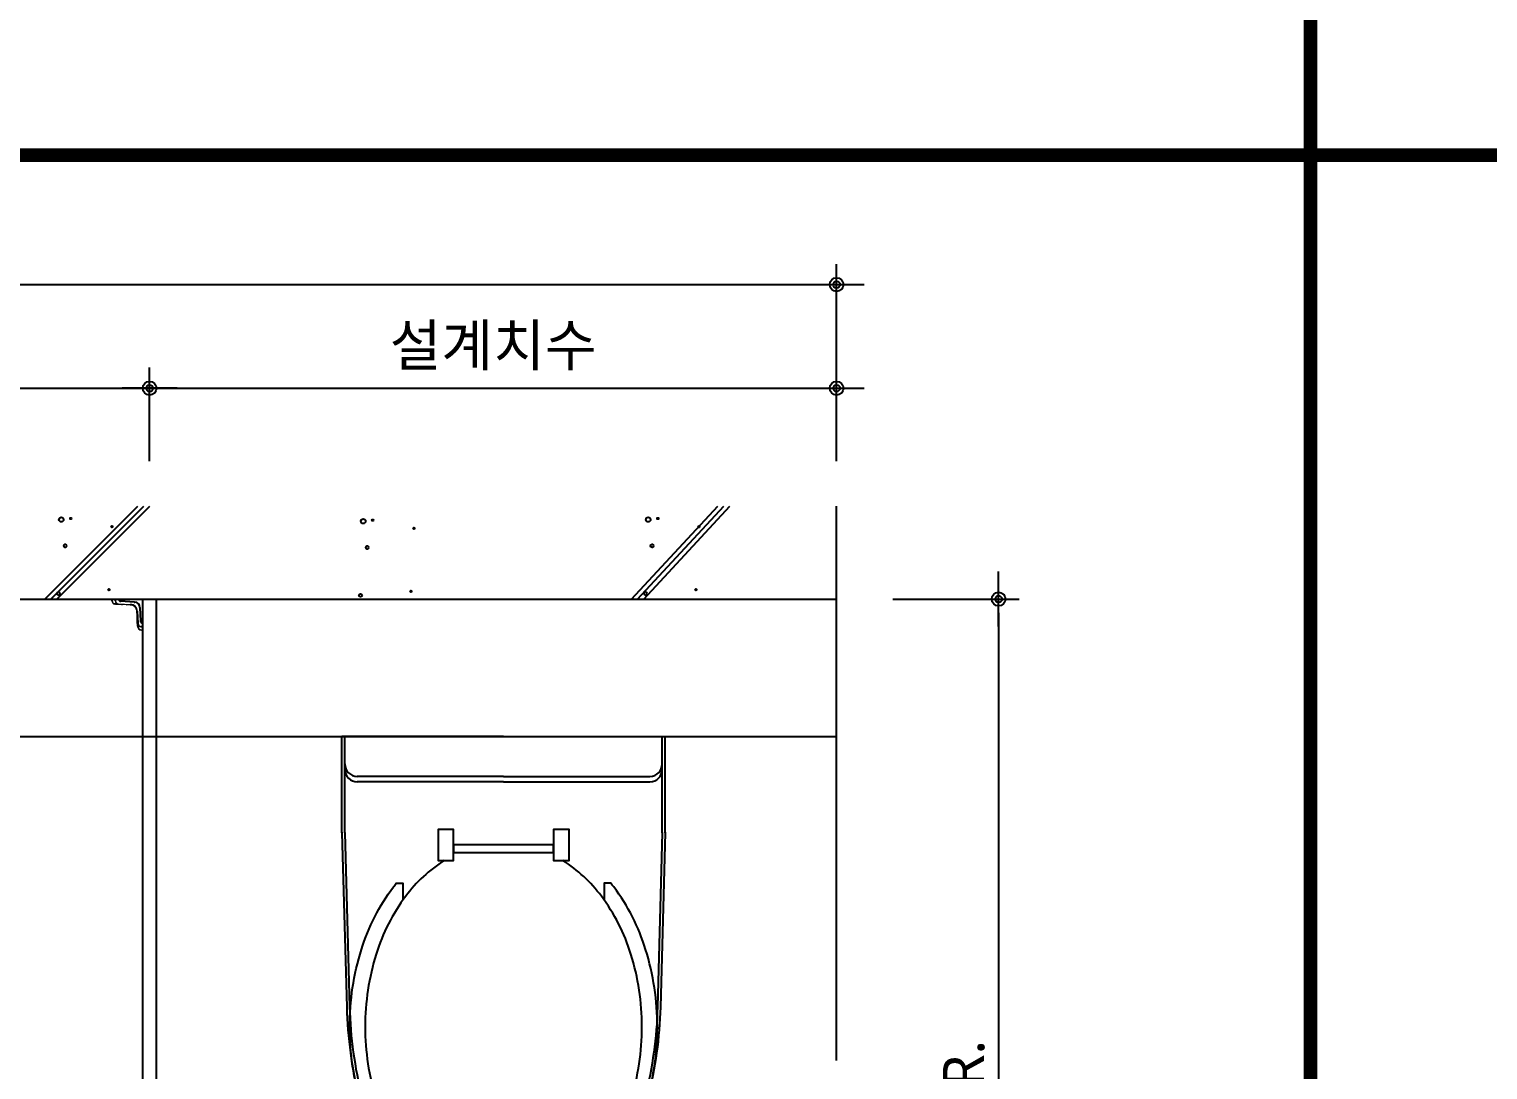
# Model space of a CAD drawing. Extents: x -256 to 8104, y -176 to 5714.
# Drawn here: x 3633 to 4694, y 3359 to 4116 of the extents above; entities that cross this region are included whole.
import ezdxf

# ---------------------------------------------------------------- set-up
doc = ezdxf.new("R2010")
doc.units = 0
doc.header["$LTSCALE"] = 30
doc.layers.get('0').update_dxf_attribs({"linetype": 'CONTINUOUS'})
doc.layers.get('DEFPOINTS').update_dxf_attribs({"linetype": 'CONTINUOUS'})
for name, color, linetype in [('0_toilet', 6, 'CONTINUOUS'), ('DIM', 7, 'CONTINUOUS'), ('HAT', 8, 'CONTINUOUS'), ('경첩', 4, 'CONTINUOUS'), ('부자재', 4, 'CONTINUOUS'), ('해치', 8, 'CONTINUOUS')]:
    doc.layers.add(name, color=color, linetype=linetype)
doc.styles.add('돋움', font='malgun.ttf')
doc.dimstyles.new('10', dxfattribs={"dimscale": 10, "dimtxt": 3, "dimasz": 1, "dimexe": 1.5, "dimexo": 2, "dimgap": 1, "dimtad": 1, "dimdec": 0, "dimlunit": 6, "dimtxsty": '돋움', "dimblk": 'DIMDOT', "dimcen": -1, "dimdle": 1.5, "dimclrt": 3, "dimazin": 3, "dimtfac": 1, "dimtdec": 0, "dimtix": 1, "dimtmove": 2, "dimatfit": 3, "dimldrblk": 'DIMDOT', "dimarcsym": 0})

# ---------------------------------------------------------------- blocks, each defined once
blk = doc.blocks.new('DIMDOT')
at = {"linetype": 'Continuous'}
blk.add_line((-2, 0), (2, 0), dxfattribs=at)
for radius in [0.5, 0.25]:
    blk.add_circle((0, 0), radius, dxfattribs=at)
blk = doc.blocks.new('*D858')
at = {"layer": 'DEFPOINTS', "color": 0}
for p in [(122714.7, -3085.2), (122714.7, -3810.2), (122811.6, -3810.2)]:
    blk.add_point(p, dxfattribs=at)
at = {"layer": 'DIM', "color": 0, "lineweight": -2, "ltscale": 10}
for p, q in [((122734.7, -3085.2), (122826.6, -3085.2)), ((122811.6, -3095.2), (122811.6, -3800.2)), ((122734.7, -3810.2), (122826.6, -3810.2))]:
    blk.add_line(p, q, dxfattribs=at)
at = {"layer": 'DIM', "color": 0, "lineweight": -2, "xscale": 10, "yscale": 10, "zscale": 10}
for p, rotation in [((122811.6, -3085.2), 90), ((122811.6, -3810.2), 270)]:
    blk.add_blockref('DIMDOT', p, dxfattribs=dict(at, rotation=rotation))
at = {"layer": 'DIM', "color": 3, "insert": (122786.4, -3447.7), "char_height": 30, "attachment_point": 5, "rotation": 90, "style": '돋움'}
blk.add_mtext('VAR.', dxfattribs=at)
blk = doc.blocks.new('*D859')
at = {"layer": 'DEFPOINTS', "color": 0}
for p in [(122693.7, -2931.7), (122193.7, -3004.8), (122693.7, -3004.8)]:
    blk.add_point(p, dxfattribs=at)
at = {"layer": 'DIM', "color": 0, "lineweight": -2, "ltscale": 10}
for p, q in [((122193.7, -2984.8), (122193.7, -2916.7)), ((122693.7, -2984.8), (122693.7, -2916.7)), ((122203.7, -2931.7), (122683.7, -2931.7))]:
    blk.add_line(p, q, dxfattribs=at)
at = {"layer": 'DIM', "color": 0, "lineweight": -2, "xscale": 10, "yscale": 10, "zscale": 10, "rotation": 180}
blk.add_blockref('DIMDOT', (122193.7, -2931.7), dxfattribs=at)
at = {"layer": 'DIM', "color": 0, "lineweight": -2, "xscale": 10, "yscale": 10, "zscale": 10}
blk.add_blockref('DIMDOT', (122693.7, -2931.7), dxfattribs=at)
at = {"layer": 'DIM', "color": 3, "insert": (122443.7, -2902), "char_height": 30, "attachment_point": 5, "style": '돋움'}
blk.add_mtext('설계치수', dxfattribs=at)
blk = doc.blocks.new('*D860')
at = {"layer": 'DEFPOINTS', "color": 0}
for p in [(122693.7, -2856.3), (121193.7, -3004.8), (122693.7, -3004.8)]:
    blk.add_point(p, dxfattribs=at)
at = {"layer": 'DIM', "color": 0, "lineweight": -2, "ltscale": 10}
for p, q in [((121193.7, -2984.8), (121193.7, -2841.3)), ((122693.7, -2984.8), (122693.7, -2841.3)), ((121203.7, -2856.3), (122683.7, -2856.3))]:
    blk.add_line(p, q, dxfattribs=at)
at = {"layer": 'DIM', "color": 0, "lineweight": -2, "xscale": 10, "yscale": 10, "zscale": 10, "rotation": 180}
blk.add_blockref('DIMDOT', (121193.7, -2856.3), dxfattribs=at)
at = {"layer": 'DIM', "color": 0, "lineweight": -2, "xscale": 10, "yscale": 10, "zscale": 10}
blk.add_blockref('DIMDOT', (122693.7, -2856.3), dxfattribs=at)
at = {"layer": 'DIM', "color": 3, "insert": (121943.7, -2826.7), "char_height": 30, "attachment_point": 5, "style": '돋움'}
blk.add_mtext('설계치수', dxfattribs=at)
blk = doc.blocks.new('*D861')
at = {"layer": 'DEFPOINTS', "color": 0}
for p in [(122193.7, -2931.7), (121693.7, -3004.8), (122193.7, -3004.8)]:
    blk.add_point(p, dxfattribs=at)
at = {"layer": 'DIM', "color": 0, "lineweight": -2, "ltscale": 10}
for p, q in [((121693.7, -2984.8), (121693.7, -2916.7)), ((122193.7, -2984.8), (122193.7, -2916.7)), ((121703.7, -2931.7), (122183.7, -2931.7))]:
    blk.add_line(p, q, dxfattribs=at)
at = {"layer": 'DIM', "color": 0, "lineweight": -2, "xscale": 10, "yscale": 10, "zscale": 10, "rotation": 180}
blk.add_blockref('DIMDOT', (121693.7, -2931.7), dxfattribs=at)
at = {"layer": 'DIM', "color": 0, "lineweight": -2, "xscale": 10, "yscale": 10, "zscale": 10}
blk.add_blockref('DIMDOT', (122193.7, -2931.7), dxfattribs=at)
at = {"layer": 'DIM', "color": 3, "insert": (121943.7, -2902), "char_height": 30, "attachment_point": 5, "style": '돋움'}
blk.add_mtext('설계치수', dxfattribs=at)
blk = doc.blocks.new('A$C10E41893')
at = {"layer": '부자재'}
for p, q in [((6.5, 0), (6.5, 196)), ((123.3, 196), (6.5, 196)), ((123.3, 192.5), (6.5, 192.5)), ((54.8, 0), (54.8, 177.5)), ((61.4, 0), (61.4, 177.5)), ((6.5, 0), (6.5, -196)), ((54.8, 0), (54.8, -177.5)), ((61.4, 0), (61.4, -177.5)), ((123.3, -192.5), (6.5, -192.5)), ((123.3, -196), (6.5, -196))]:
    blk.add_line(p, q, dxfattribs=at)
for points in [[(122.7, 196, -0.012538), (123.3, 196), (334.6, 190.3, -0.055395), (444.7, 175.1, -0.154276), (576.9, 93.3, -0.179504), (611.5, 0, -0.179504)], [(122.8, 192.5, -0.012538), (123.2, 192.5), (334.5, 186.8, -0.055395), (443.8, 171.7, -0.154276), (574.3, 91, -0.179504), (608, 0, -0.179504)], [(572, 51.4), (588.8, 51.4), (588.8, 59.6, 0.021185), (583.3, 70.7, 0.106084), (528.4, 133.7, 0.085733), (452.6, 172.4, 0.075373), (358.7, 186.6, 0.075373), (264.8, 172.4, 0.085733), (189, 133.7, 0.007337), (184.4, 130.1), (184.4, 122), (204.7, 122)], [(156.7, -72, 0.089162), (200.2, -118.7, 0.085733), (270.3, -154.5, 0.075373), (358.7, -167.9, 0.075373), (447.1, -154.5, 0.085733), (517.2, -118.7, 0.106084), (567, -61.6, 0.126931), (582.8, 0, 0.126931), (567, 61.6, 0.106084), (517.2, 118.7, 0.085733), (447.1, 154.5, 0.075373), (358.7, 167.9, 0.075373), (270.3, 154.5, 0.085733), (200.2, 118.7, 0.089162), (156.7, 72)], [(588.8, -51.4, 0.090214), (598.2, 0, 0.090214), (588.8, 51.4, 0.106084)], [(122.7, -196, 0.012538), (123.3, -196), (334.6, -190.3, 0.055395), (444.7, -175.1, 0.154276), (576.9, -93.3, 0.179504), (611.5, 0, 0.179504)], [(122.8, -192.5, 0.012538), (123.2, -192.5), (334.5, -186.8, 0.055395), (443.8, -171.7, 0.154276), (574.3, -91, 0.179504), (608, 0, 0.179504)], [(572, -51.4), (588.8, -51.4), (588.8, -59.6, -0.021185), (583.3, -70.7, -0.106084), (528.4, -133.7, -0.085733), (452.6, -172.4, -0.075373), (358.7, -186.6, -0.075373), (264.8, -172.4, -0.085733), (189, -133.7, -0.007337), (184.4, -130.1), (184.4, -122), (204.7, -122)]]:
    blk.add_lwpolyline(points, format="xyb", dxfattribs=at)
blk.add_lwpolyline([(138, -60.8), (119.3, -60.8), (119.3, -79.5), (156.7, -79.5), (156.7, -60.8), (138, -60.8), (147.3, -60.8), (147.3, 60.8), (138, 60.8), (156.7, 60.8), (156.7, 79.5), (119.3, 79.5), (119.3, 60.8), (138, 60.8), (138, -60.8), (119.3, -60.8)], dxfattribs=at)
for centre, start, end in [((39.8, 177.5), 0, 90), ((46.4, 177.5), 0, 90), ((39.8, -177.5), 270, 0), ((46.4, -177.5), 270, 0)]:
    blk.add_arc(centre, 15, start, end, dxfattribs=at)
blk = doc.blocks.new('BASIC_32', base_point=(118473.5, -6786.3))
for p, q in [((122693.7, -3421.1), (122693.7, -3017.5)), ((121193.7, -3085.2), (122693.7, -3085.2)), ((121193.7, -3185.2), (122693.7, -3185.2))]:
    blk.add_line(p, q)
at = {"color": 4}
for p, q in [((122182.4, -3087.3), (122172.7, -3086.7)), ((122182.4, -3087.3), (122183, -3087.3)), ((122186.5, -3091.2), (122187, -3101.2))]:
    blk.add_line(p, q, dxfattribs=at)
at = {"color": 8, "const_width": 10}
for points in [[(123038.6, -4017), (123038.6, -1247.9)], [(120957.6, -2762.1), (124305.4, -2762.1)]]:
    blk.add_lwpolyline(points, dxfattribs=at)
at = {"color": 4}
for centre, radius, start, end in [((122172.7, -3085.1), 1.61, 184.0227, 266.85), ((122182.8, -3091), 3.66, 356.6481, 86.2207), ((122188.6, -3101), 1.65, 186.1664, 269.5984)]:
    blk.add_arc(centre, radius, start, end, dxfattribs=at)
at = {"layer": '0_toilet'}
for p, q in [((122188.6, -3085.2), (122188.6, -3810.2)), ((122198.7, -3810.2), (122198.7, -3085.2))]:
    blk.add_line(p, q, dxfattribs=at)
at = {"layer": '경첩', "color": 4, "linetype": 'Continuous', "lineweight": 15}
for p, q in [((122166.1, -3086.4), (122166.1, -3085.2)), ((122166.1, -3085.2), (122166.4, -3085.2)), ((122166.4, -3086.4), (122166.1, -3086.4)), ((122166.4, -3085.2), (122166.4, -3086.4)), ((122166.4, -3085.2), (122168.5, -3085.2)), ((122168.4, -3088.5), (122169.8, -3088.5)), ((122170.9, -3088.8), (122168.4, -3088.7)), ((122168.5, -3085.2), (122168.5, -3086.5)), ((122168.5, -3086.5), (122168.6, -3086.5)), ((122168.6, -3086.5), (122168.6, -3085.2)), ((122168.6, -3085.2), (122168.9, -3085.2)), ((122168.6, -3086.5), (122168.9, -3086.5)), ((122168.9, -3085.2), (122168.9, -3086.5)), ((122187.1, -3085.2), (122168.9, -3085.2)), ((122168.9, -3088.9), (122169, -3088.7)), ((122168.9, -3088.9), (122169, -3089)), ((122172.2, -3089.1), (122169, -3089)), ((122170.9, -3088.6), (122179.9, -3089)), ((122179.9, -3089.3), (122170.9, -3088.8)), ((122172.2, -3089.1), (122172.4, -3088.9)), ((122172.9, -3089.2), (122173.1, -3088.9)), ((122173.2, -3089.2), (122173.4, -3089)), ((122173.9, -3089.2), (122174.1, -3089)), ((122176.6, -3089.3), (122173.9, -3089.2)), ((122176.6, -3089.3), (122176.8, -3089.1)), ((122177.2, -3089.4), (122177.5, -3089.1)), ((122177.6, -3089.4), (122177.8, -3089.2)), ((122178.3, -3089.4), (122178.5, -3089.2)), ((122179.6, -3089.5), (122178.3, -3089.4)), ((122179.6, -3089.5), (122179.8, -3089.3)), ((122179.8, -3089.5), (122179.6, -3089.5)), ((122180.9, -3089.7), (122181.1, -3089.5)), ((122181.4, -3089.8), (122181.6, -3089.6)), ((122188.6, -3105), (122188.6, -3086.7)), ((122181.6, -3089.9), (122181.8, -3089.8)), ((122182.1, -3090.2), (122182.3, -3090)), ((122182.3, -3090.3), (122182.5, -3090.1)), ((122183.4, -3091.4), (122183.6, -3091.2)), ((122183.5, -3091.6), (122183.7, -3091.4)), ((122183.8, -3092), (122184, -3091.8)), ((122183.9, -3092.2), (122184.1, -3092.1)), ((122184.1, -3092.6), (122184.3, -3092.4)), ((122184.4, -3093), (122184.2, -3093.2)), ((122184.2, -3093.2), (122184.5, -3093)), ((122184.3, -3093.5), (122184.5, -3093.3)), ((122184.3, -3093.8), (122184.6, -3093.5)), ((122184.4, -3094.7), (122184.4, -3094)), ((122184.4, -3094.7), (122184.6, -3094.4)), ((122184.4, -3094.8), (122184.6, -3094.5)), ((122184.4, -3094.8), (122184.4, -3094.7)), ((122184.4, -3095.1), (122184.4, -3094.8)), ((122184.4, -3095.1), (122184.7, -3094.9)), ((122184.4, -3095.2), (122184.7, -3095)), ((122184.4, -3095.2), (122184.4, -3095.1)), ((122184.5, -3096.1), (122184.4, -3095.2)), ((122184.5, -3096.1), (122184.7, -3095.9)), ((122184.5, -3096.4), (122184.7, -3096.1)), ((122184.5, -3096.8), (122184.5, -3096.4)), ((122184.5, -3096.8), (122184.7, -3096.6)), ((122184.5, -3096.8), (122184.7, -3096.6)), ((122184.6, -3099.7), (122184.5, -3096.8)), ((122185, -3103), (122184.6, -3094)), ((122184.6, -3099.7), (122184.9, -3099.4)), ((122184.6, -3100), (122184.9, -3099.8)), ((122184.7, -3100.7), (122184.6, -3100)), ((122184.9, -3094), (122185.3, -3103)), ((122184.7, -3100.7), (122184.9, -3100.4)), ((122184.7, -3101), (122184.9, -3100.8)), ((122184.7, -3101.7), (122185, -3101.5)), ((122184.9, -3104.4), (122184.7, -3101.7)), ((122184.9, -3104.4), (122185.1, -3104.2)), ((122185.2, -3105.5), (122185, -3103)), ((122185, -3105), (122185.1, -3104.8)), ((122185.3, -3104), (122185.4, -3105.5)), ((122187.4, -3105), (122188.6, -3105)), ((122187.4, -3105.2), (122187.4, -3105)), ((122187.4, -3105.2), (122187.4, -3105.3)), ((122188.6, -3105.2), (122187.4, -3105.2)), ((122187.4, -3105.3), (122188.6, -3105.3)), ((122187.5, -3107.5), (122188.6, -3107.5)), ((122187.5, -3107.5), (122187.5, -3107.7)), ((122188.6, -3107.7), (122187.5, -3107.7)), ((122188.6, -3105), (122188.6, -3105.2)), ((122188.6, -3105.3), (122188.6, -3107.5)), ((122188.6, -3107.5), (122188.6, -3107.7))]:
    blk.add_line(p, q, dxfattribs=at)
at = {"layer": '경첩', "color": 4, "linetype": 'Continuous', "lineweight": 15, "flags": 128}
for points in [[(122168.4, -3088.5), (122168.4, -3088.5), (122168.4, -3088.6), (122168.4, -3088.6), (122168.4, -3088.6), (122168.4, -3088.7), (122168.4, -3088.7), (122168.4, -3088.7), (122168.4, -3088.7)], [(122170.9, -3088.8), (122170.9, -3088.8), (122170.9, -3088.8), (122170.9, -3088.8), (122170.9, -3088.8), (122170.9, -3088.7), (122170.9, -3088.7), (122170.9, -3088.6), (122170.9, -3088.6)], [(122172.9, -3089.2), (122172.8, -3089.2), (122172.8, -3089.2), (122172.7, -3089.2), (122172.7, -3089.2), (122172.6, -3089.2), (122172.4, -3089.2), (122172.3, -3089.1), (122172.2, -3089.1)], [(122173.9, -3089.2), (122173.7, -3089.2), (122173.6, -3089.2), (122173.5, -3089.2), (122173.4, -3089.2), (122173.3, -3089.2), (122173.3, -3089.2), (122173.2, -3089.2), (122173.2, -3089.2), (122173.2, -3089.2)], [(122177.2, -3089.4), (122177.2, -3089.4), (122177.2, -3089.4), (122177.1, -3089.4), (122177, -3089.4), (122176.9, -3089.4), (122176.8, -3089.4), (122176.7, -3089.4), (122176.6, -3089.3)], [(122178.3, -3089.4), (122178.1, -3089.4), (122178, -3089.4), (122177.9, -3089.4), (122177.8, -3089.4), (122177.7, -3089.4), (122177.6, -3089.4), (122177.6, -3089.4), (122177.6, -3089.4)], [(122179.9, -3089.3), (122179.9, -3089.2), (122179.9, -3089.2), (122179.9, -3089.2), (122179.9, -3089.2), (122179.9, -3089.1), (122179.9, -3089.1), (122179.9, -3089.1), (122179.9, -3089)], [(122184.2, -3093.2), (122184.2, -3093.2), (122184.2, -3093.2)], [(122184.3, -3093.8), (122184.3, -3093.6), (122184.3, -3093.5)], [(122184.5, -3096.4), (122184.5, -3096.3), (122184.5, -3096.2), (122184.5, -3096.1)], [(122184.5, -3096.8), (122184.5, -3096.8), (122184.5, -3096.8)], [(122184.6, -3094), (122184.6, -3094), (122184.6, -3094), (122184.7, -3094), (122184.7, -3094), (122184.7, -3094), (122184.8, -3094), (122184.8, -3094), (122184.9, -3094)], [(122184.7, -3101.7), (122184.7, -3101.6), (122184.7, -3101.4), (122184.7, -3101.3), (122184.7, -3101.2), (122184.7, -3101.1), (122184.7, -3101.1), (122184.7, -3101), (122184.7, -3101)], [(122184.9, -3104.9), (122184.9, -3104.8), (122184.9, -3104.7), (122184.9, -3104.5), (122184.9, -3104.4)], [(122184.9, -3104.9), (122184.9, -3104.9), (122184.9, -3104.9), (122184.9, -3105), (122184.9, -3105), (122185, -3105), (122185, -3105), (122185, -3105), (122185, -3105)], [(122185, -3103), (122185, -3103), (122185.1, -3103), (122185.1, -3103), (122185.1, -3103), (122185.1, -3103), (122185.2, -3103), (122185.2, -3103), (122185.3, -3103)], [(122185.4, -3105.5), (122185.4, -3105.5), (122185.3, -3105.5), (122185.3, -3105.5), (122185.2, -3105.5), (122185.2, -3105.5), (122185.2, -3105.5), (122185.2, -3105.5), (122185.2, -3105.5)]]:
    blk.add_lwpolyline(points, dxfattribs=at)
at = {"layer": '경첩', "color": 4, "linetype": 'Continuous', "lineweight": 15}
for centre, radius, start, end in [((122168.5, -3086.4), 2.35, 180, 267.3017), ((122168.5, -3086.4), 2.1, 180, 267.3017), ((122171, -3086.5), 2.35, 180, 267.3017), ((122171, -3086.5), 2.1, 180, 267.3017), ((122179.6, -3094.2), 4.75, 75, 87.3017), ((122179.6, -3094.2), 5.25, 2.6983, 87.3017), ((122179.6, -3094.2), 5, 2.6983, 87.3017), ((122187.1, -3086.7), 1.5, 0, 90), ((122179.6, -3094.2), 4.75, 68.2494, 75.0002), ((122179.6, -3094.2), 4.75, 58.7002, 65.0052), ((122179.6, -3094.2), 4.75, 55.6142, 58.7009), ((122179.6, -3094.2), 4.75, 37.4392, 55.6151), ((122179.6, -3094.2), 4.75, 34.3855, 37.4388), ((122179.6, -3094.2), 4.75, 28.1736, 34.3849), ((122179.6, -3094.2), 4.75, 19.766, 24.9948), ((122179.6, -3094.2), 4.75, 13.2431, 19.766), ((122179.6, -3094.2), 4.75, 8.6056, 13.1623), ((122179.6, -3094.2), 4.75, 2.6983, 5.9088), ((122187.4, -3102.9), 2.35, 182.6983, 270), ((122187.5, -3105.4), 2.35, 182.6983, 270), ((122187.4, -3102.9), 2.1, 182.6983, 270), ((122187.5, -3105.4), 2.1, 182.6983, 270)]:
    blk.add_arc(centre, radius, start, end, dxfattribs=at)
at = {"layer": '해치'}
for p, q in [((122117.3, -3085.2), (122185, -3017.5)), ((122126.1, -3085.2), (122193.8, -3017.5)), ((122544.5, -3085.2), (122607.2, -3017.5)), ((122553.3, -3085.2), (122616, -3017.5))]:
    blk.add_line(p, q, dxfattribs=at)
at = {"layer": '해치', "color": 2}
for p, q in [((122121.7, -3085.2), (122189.4, -3017.5)), ((122548.9, -3085.2), (122611.6, -3017.5))]:
    blk.add_line(p, q, dxfattribs=at)
at = {"layer": '해치'}
for centre, radius in [((122129.4, -3027.3), 1.68), ((122136.3, -3026.5), 0.56), ((122556.6, -3027.3), 1.68), ((122563.6, -3026.5), 0.56), ((122166.3, -3032.5), 0.56), ((122349.2, -3028.5), 1.68), ((122356.1, -3027.7), 0.56), ((122386.1, -3033.6), 0.56), ((122593.6, -3032.5), 0.56), ((122132.2, -3046.4), 1.12), ((122352, -3047.6), 1.12), ((122559.4, -3046.4), 1.12), ((122164.1, -3078.3), 0.559), ((122383.9, -3079.5), 0.559), ((122591.3, -3078.3), 0.559), ((122127.4, -3081.1), 1.12), ((122347.2, -3082.4), 1.12), ((122554.6, -3081.1), 1.12)]:
    blk.add_circle(centre, radius, dxfattribs=at)
at = {"layer": 'HAT', "xscale": 0.6000000000003638, "yscale": 0.6000000000003638, "zscale": 0.6000000000003638, "rotation": 270}
blk.add_blockref('A$C10E41893', (122451.3, -3181.3), dxfattribs=at)
at = {"layer": 'DIM', "ltscale": 10}
for base, p1, p2, picture, middle in [((122693.7, -2856.3), (121193.7, -3004.8), (122693.7, -3004.8), '*D860', (121943.7, -2826.7)), ((122193.7, -2931.7), (121693.7, -3004.8), (122193.7, -3004.8), '*D861', (121943.7, -2902)), ((122693.7, -2931.7), (122193.7, -3004.8), (122693.7, -3004.8), '*D859', (122443.7, -2902))]:
    dim = blk.add_linear_dim(base=base, p1=p1, p2=p2, text='설계치수', dimstyle='10', override={"dimtxsty": '돋움'}, dxfattribs=at)
    dim.commit()
    dim.dimension.update_dxf_attribs({"geometry": picture, "text_midpoint": middle})
dim = blk.add_linear_dim(base=(122811.6, -3810.2), p1=(122714.7, -3085.2), p2=(122714.7, -3810.2), angle=90, text='VAR.', dimstyle='10', override={"dimtxsty": '돋움'}, dxfattribs=at)
dim.commit()
dim.dimension.update_dxf_attribs({"geometry": '*D858', "text_midpoint": (122786.4, -3447.7)})

msp = doc.modelspace()

# ---------------------------------------------------------------- block references
msp.add_blockref('BASIC_32', (0, 0))

doc.saveas('drawing.dxf')
